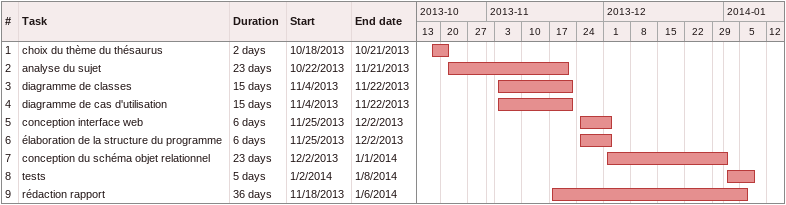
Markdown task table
| ID | Task | Duration | Start | Finish |
|---|---|---|---|---|
| 1 | choix du thème du thésaurus | 2d | 2013-10-18 | 2013-10-21 |
| 2 | analyse du sujet | 23d | 2013-10-22 | 2013-11-21 |
| 3 | diagramme de classes | 15d | 2013-11-04 | 2013-11-22 |
| 4 | diagramme de cas d'utilisation | 15d | 2013-11-04 | 2013-11-22 |
| 5 | conception interface web | 6d | 2013-11-25 | 2013-12-02 |
| 6 | élaboration de la structure du programme | 6d | 2013-11-25 | 2013-12-02 |
| 7 | conception du schéma objet relationnel | 23d | 2013-12-02 | 2014-01-01 |
| 8 | tests | 5d | 2014-01-02 | 2014-01-08 |
| 9 | rédaction rapport | 36d | 2013-11-18 | 2014-01-06 |
